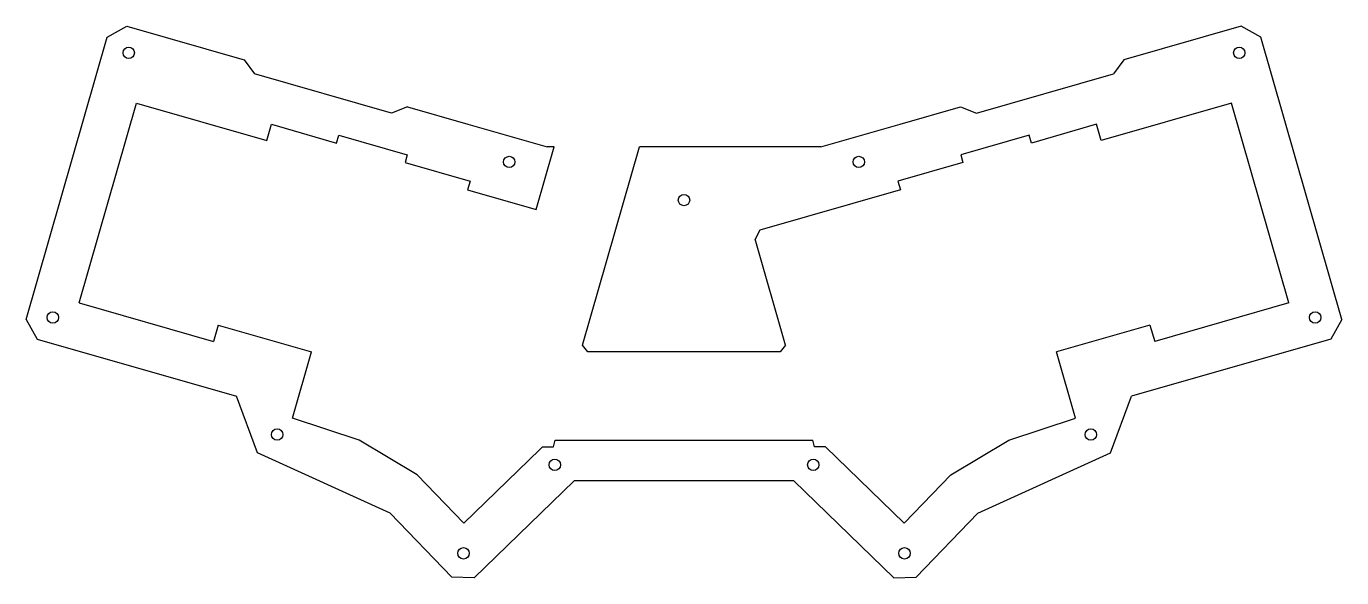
# Model space of a CAD drawing. Header units: millimetres. Extents: x -352 to 17, y -134 to 21.
import ezdxf

# ---------------------------------------------------------------- set-up
doc = ezdxf.new("R2010")
doc.units = ezdxf.units.MM

msp = doc.modelspace()

# ---------------------------------------------------------------- linework, layer by layer
at = {"color": 7, "linetype": 'Continuous', "lineweight": 25}
for p, q in [((-329.61, 18.1), (-324.15, 21.12)), ((-324.15, 21.12), (-291.19, 11.68)), ((-11.44, 21.12), (-44.4, 11.68)), ((-5.98, 18.1), (-11.44, 21.12)), ((-352.32, -61.13), (-329.61, 18.1)), ((16.73, -61.13), (-5.98, 18.1)), ((-291.19, 11.68), (-288.32, 7.77)), ((-44.4, 11.68), (-47.27, 7.77)), ((-249.87, -3.25), (-288.32, 7.77)), ((-85.72, -3.25), (-47.27, 7.77)), ((-337.46, -56.46), (-321.4, -0.46)), ((-321.4, -0.46), (-284.87, -10.94)), ((-245.37, -1.46), (-249.87, -3.25)), ((-245.37, -1.46), (-228.41, -6.32)), ((-107.18, -6.32), (-90.22, -1.46)), ((-90.22, -1.46), (-85.72, -3.25)), ((-14.19, -0.46), (-50.72, -10.94)), ((1.87, -56.46), (-14.19, -0.46)), ((-284.87, -10.94), (-283.56, -6.37)), ((-283.56, -6.37), (-265.3, -11.61)), ((-228.41, -6.32), (-206.17, -12.7)), ((-129.42, -12.7), (-107.18, -6.32)), ((-52.03, -6.37), (-70.29, -11.61)), ((-50.72, -10.94), (-52.03, -6.37)), ((-265.3, -11.61), (-264.68, -9.45)), ((-264.68, -9.45), (-245.45, -14.96)), ((-70.91, -9.45), (-90.14, -14.96)), ((-70.29, -11.61), (-70.91, -9.45)), ((-209.28, -30.28), (-204.24, -12.7)), ((-204.24, -12.7), (-206.17, -12.7)), ((-196.25, -68.28), (-180.31, -12.7)), ((-129.42, -12.7), (-180.31, -12.7)), ((-245.45, -14.96), (-246.07, -17.12)), ((-246.07, -17.12), (-227.81, -22.36)), ((-89.52, -17.12), (-107.78, -22.36)), ((-90.14, -14.96), (-89.52, -17.12)), ((-227.81, -22.36), (-228.5, -24.76)), ((-228.5, -24.76), (-209.28, -30.28)), ((-107.09, -24.76), (-146.5, -36.06)), ((-107.78, -22.36), (-107.09, -24.76)), ((-146.5, -36.06), (-147.87, -38.54)), ((-139.34, -68.28), (-147.87, -38.54)), ((-337.46, -56.46), (-299.85, -67.25)), ((1.87, -56.46), (-35.74, -67.25)), ((-352.32, -61.13), (-349.3, -66.59)), ((-298.54, -62.68), (-299.85, -67.25)), ((-298.54, -62.68), (-272.29, -70.2)), ((-37.05, -62.68), (-63.3, -70.2)), ((-37.05, -62.68), (-35.74, -67.25)), ((16.73, -61.13), (13.71, -66.59)), ((-349.3, -66.59), (-293.33, -82.64)), ((-194.8, -70.2), (-196.25, -68.28)), ((-139.34, -68.28), (-140.79, -70.2)), ((13.71, -66.59), (-42.26, -82.64)), ((-277.63, -88.83), (-272.29, -70.2)), ((-140.79, -70.2), (-194.8, -70.2)), ((-57.96, -88.83), (-63.3, -70.2)), ((-287.5, -98.56), (-293.33, -82.64)), ((-48.09, -98.56), (-42.26, -82.64)), ((-258.97, -95.01), (-277.63, -88.83)), ((-76.62, -95.01), (-57.96, -88.83)), ((-242.66, -104.67), (-258.97, -95.01)), ((-204.44, -96.86), (-203.91, -95.01)), ((-203.91, -95.01), (-131.68, -95.01)), ((-131.15, -96.86), (-131.68, -95.01)), ((-92.94, -104.67), (-76.62, -95.01)), ((-250.28, -115.49), (-287.5, -98.56)), ((-208.24, -97.57), (-229.53, -118.23)), ((-208.24, -97.57), (-207.49, -96.86)), ((-207.49, -96.86), (-204.44, -96.86)), ((-128.09, -96.86), (-131.15, -96.86)), ((-128.09, -96.86), (-106.06, -118.23)), ((-85.31, -115.49), (-48.09, -98.56)), ((-229.53, -118.23), (-242.66, -104.67)), ((-226.65, -133.54), (-198.57, -106.35)), ((-137.02, -106.35), (-198.57, -106.35)), ((-108.94, -133.54), (-137.02, -106.35)), ((-106.06, -118.23), (-92.94, -104.67)), ((-232.89, -133.44), (-250.28, -115.49)), ((-102.7, -133.44), (-85.31, -115.49)), ((-226.65, -133.54), (-232.89, -133.44)), ((-108.94, -133.54), (-102.7, -133.44))]:
    msp.add_line(p, q, dxfattribs=at)
for centre in [(-323.59, 13.68), (-12, 13.68), (-216.83, -16.92), (-118.76, -16.92), (-167.8, -27.61), (-344.88, -60.57), (9.29, -60.57), (-281.93, -93.4), (-53.66, -93.4), (-204.06, -101.88), (-131.53, -101.88), (-229.67, -126.71), (-105.92, -126.71)]:
    msp.add_circle(centre, 1.6, dxfattribs=at)

doc.saveas('drawing.dxf')
